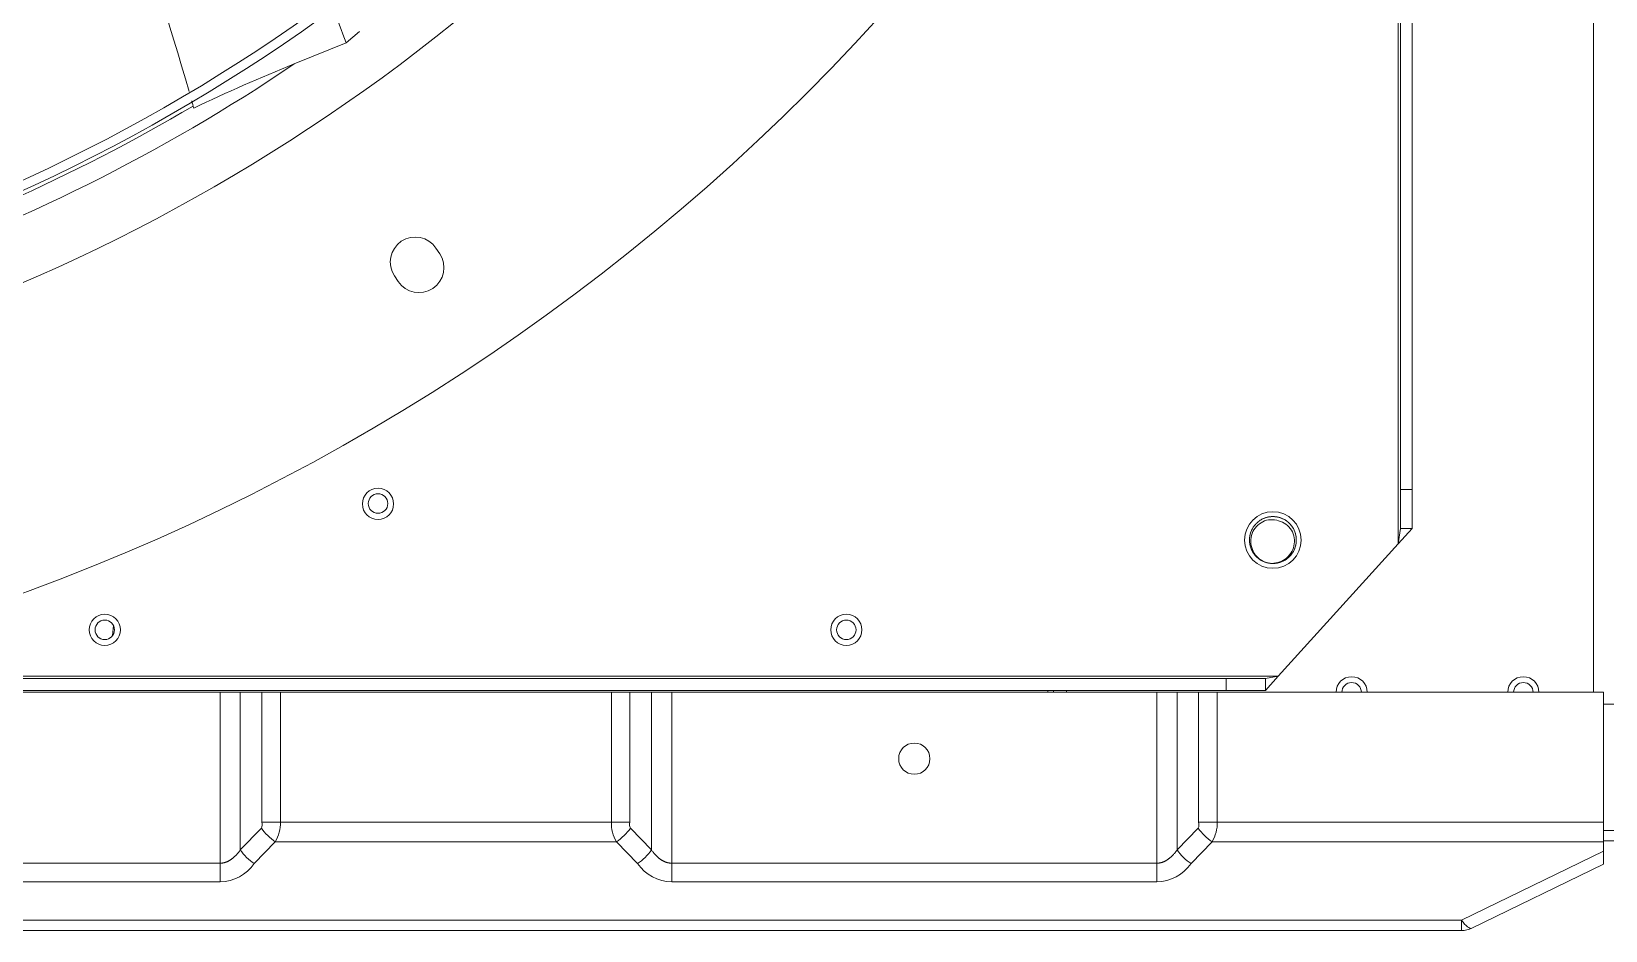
# Model space of a CAD drawing. Header units: millimetres. Extents: x 113490 to 142599, y -20467 to 115.
# Drawn here: x 123150.5 to 123553.7, y -11964.5 to -11734.3 of the extents above; entities that cross this region are included whole.
import ezdxf

# ---------------------------------------------------------------- set-up
doc = ezdxf.new("R2010")
doc.units = ezdxf.units.MM
doc.layers.add('DV3_0', color=7, linetype='Continuous')

msp = doc.modelspace()

# ---------------------------------------------------------------- linework, layer by layer
at = {"layer": 'DV3_0', "color": 7, "linetype": 'Continuous', "lineweight": 20}
for p, q in [((123550.64, -11903.49), (123550.64, -9745.49)), ((123500.64, -9845.59), (123500.64, -11865.47)), ((123469.84, -11899.39), (122449.6, -11899.39)), ((123198.8, -11903.49), (123198.8, -11947.25)), ((123203.96, -11903.49), (123203.96, -11943.87)), ((123209.49, -11903.49), (123209.49, -11936.74)), ((123214.26, -11903.49), (123214.26, -11936.74)), ((123299.02, -11903.49), (123299.02, -11936.74)), ((123303.79, -11903.49), (123303.79, -11936.74)), ((123309.31, -11903.49), (123309.31, -11943.87)), ((123314.48, -11903.49), (123314.48, -11947.25)), ((123412.31, -11903.49), (123412.31, -11902.99)), ((123415.63, -11903.49), (123415.63, -11902.99)), ((123438.8, -11903.49), (123438.8, -11947.25)), ((123443.96, -11903.49), (123443.96, -11943.87)), ((123449.49, -11936.74), (123449.49, -11903.49)), ((123454.26, -11936.74), (123454.26, -11903.49)), ((123209.49, -11936.74), (123214.26, -11936.74)), ((123299.02, -11936.74), (123214.26, -11936.74)), ((123299.02, -11936.74), (123303.79, -11936.74)), ((123454.26, -11936.74), (123449.49, -11936.74)), ((123553.24, -11936.74), (123454.26, -11936.74)), ((123209.35, -11938.28), (123203.96, -11943.87)), ((123303.93, -11938.28), (123309.31, -11943.87)), ((123443.96, -11943.87), (123449.35, -11938.28)), ((123556.24, -11938.89), (123553.24, -11938.89)), ((123212.93, -11941.77), (123207.54, -11947.36)), ((123300.35, -11941.77), (123212.93, -11941.77)), ((123300.35, -11941.77), (123305.73, -11947.36)), ((123447.54, -11947.36), (123452.93, -11941.77)), ((123553.24, -11941.77), (123452.93, -11941.77)), ((123516.86, -11961.85), (123553.24, -11944.18)), ((123198.8, -11947.25), (123074.48, -11947.25)), ((123198.8, -11947.25), (123198.8, -11952.04)), ((123314.48, -11947.25), (123438.8, -11947.25)), ((123314.48, -11952.04), (123314.48, -11947.25)), ((123438.8, -11952.04), (123438.8, -11947.25)), ((123198.8, -11952.04), (123074.48, -11952.04)), ((123314.48, -11952.04), (123438.8, -11952.04)), ((122487.24, -11961.85), (123516.86, -11961.85)), ((123516.86, -11964.49), (123516.86, -11961.85))]:
    msp.add_line(p, q, dxfattribs=at)
at = {"layer": 'DV3_0', "color": 7, "linetype": 'Continuous', "lineweight": 15}
for p, q in [((123501.24, -9857.26), (123501.24, -11851.51)), ((123504.24, -9857.26), (123504.24, -11851.51)), ((123231.12, -11737.2), (123234.53, -11734.26)), ((123217.78, -11742.58), (123231.12, -11737.2)), ((123255.04, -11791.17), (123254.09, -11789.76)), ((123243.45, -11796.87), (123244.4, -11798.28)), ((123501.24, -11851.51), (123504.24, -11851.51)), ((123501.24, -11861.51), (123501.24, -11851.51)), ((123504.24, -11851.51), (123504.24, -11861.51)), ((123500.64, -11865.47), (123504.24, -11861.51)), ((123500.64, -11865.47), (123501.24, -11861.51)), ((123504.24, -11861.51), (123501.24, -11861.51)), ((123500.64, -11865.47), (123469.84, -11899.39)), ((123171.45, -11886.34), (123171.25, -11888.97)), ((123456.58, -11899.99), (122462.67, -11899.99)), ((123456.58, -11902.99), (123456.58, -11899.99)), ((123456.58, -11899.99), (123466.58, -11899.99)), ((123466.58, -11902.99), (123469.84, -11899.39)), ((123466.58, -11899.99), (123469.84, -11899.39)), ((123466.58, -11899.99), (123466.58, -11902.99)), ((123456.58, -11902.99), (122462.67, -11902.99)), ((123198.8, -11903.49), (123074.48, -11903.49)), ((123203.96, -11903.49), (123198.8, -11903.49)), ((123203.96, -11903.49), (123209.49, -11903.49)), ((123214.26, -11903.49), (123209.49, -11903.49)), ((123214.26, -11903.49), (123299.02, -11903.49)), ((123303.79, -11903.49), (123299.02, -11903.49)), ((123303.79, -11903.49), (123309.31, -11903.49)), ((123314.48, -11903.49), (123309.31, -11903.49)), ((123438.8, -11903.49), (123314.48, -11903.49)), ((123410.84, -11902.99), (123410.84, -11903.49)), ((123443.96, -11903.49), (123438.8, -11903.49)), ((123443.96, -11903.49), (123449.49, -11903.49)), ((123454.26, -11903.49), (123449.49, -11903.49)), ((123454.26, -11903.49), (123553.24, -11903.49)), ((123466.58, -11902.99), (123456.58, -11902.99)), ((123553.24, -11903.49), (123553.24, -11936.74)), ((123556.24, -11906.49), (123553.24, -11906.49)), ((123553.24, -11941.77), (123553.24, -11936.74)), ((123556.24, -11941.49), (123553.24, -11941.49)), ((123553.24, -11941.77), (123553.24, -11944.18)), ((123553.24, -11947.49), (123553.24, -11944.18)), ((123519.48, -11963.89), (123553.24, -11947.49)), ((122487.24, -11964.49), (123516.86, -11964.49))]:
    msp.add_line(p, q, dxfattribs=at)
for centre, radius in [((123239.24, -11855.25), 4), ((123239.24, -11855.15), 2.5), ((123468.52, -11864.49), 7.25), ((123169.23, -11887.49), 4), ((123359.23, -11887.49), 4), ((123169.23, -11887.49), 2.5), ((123359.23, -11887.49), 2.5), ((123376.64, -11920.49), 4)]:
    msp.add_circle(centre, radius, dxfattribs=at)
for centre, radius, start, end in [((122959.24, -11359.99), 551.5, 285.4775, 344.5225), ((122352.06, -11989.01), 872.25, 15.92715, 23.15375), ((122959.24, -11359.99), 453.5, 225.9915, 315.56), ((122959.24, -11359.99), 456, 270, 315.5611), ((122959.24, -11359.99), 477.5, 226.9802, 313.0198), ((121434.86, -12419.24), 1921.39, 20.79191, 21.08376), ((123368.95, -12120.93), 407.44, 111.7801, 115.7369), ((122959.24, -11359.99), 457, 273.8842, 300.5991), ((122352.06, -11989.01), 872.25, 15.63642, 15.76533), ((123248.77, -11793.31), 6.4, 33.75, 213.75), ((123249.72, -11794.72), 6.4, 213.75, 33.75), ((123468.52, -11864.49), 6, 244.8963, 262.5227), ((123488.69, -11903.49), 4, 0, 180), ((123532.69, -11903.49), 4, 0, 180), ((123488.69, -11903.49), 2.5, 0, 180), ((123532.69, -11903.49), 2.5, 0, 180), ((123516.86, -11958.49), 6, 270, 295.9065)]:
    msp.add_arc(centre, radius, start, end, dxfattribs=at)
at = {"layer": 'DV3_0', "color": 7, "linetype": 'Continuous', "lineweight": 20}
for centre, radius, start, end in [((122959.24, -11359.99), 461.75, 273.7025, 304.0494), ((123207.7, -11937.36), 1.89, 330.7536, 19.0013), ((123204.93, -11936.97), 9.33, 329.0299, 1.4276), ((123308.35, -11936.97), 9.33, 178.5737, 210.9689), ((123305.58, -11937.36), 1.89, 161.0009, 209.2442), ((123447.7, -11937.36), 1.89, 330.7559, 18.9989), ((123444.93, -11936.97), 9.33, 329.0309, 1.4266), ((123198.55, -11941.05), 10.99, 271.315, 324.9259), ((123314.73, -11941.05), 10.99, 215.0741, 268.685), ((123438.55, -11941.05), 10.99, 271.315, 324.9258)]:
    msp.add_arc(centre, radius, start, end, dxfattribs=at)
at = {"layer": 'DV3_0', "color": 7, "linetype": 'Continuous', "lineweight": 15}
for centre, major_axis, start_param, end_param in [((123212.93, -11938.28), (-4.49, 4.33), 1.144952, 1.969202), ((123300.35, -11938.28), (-4.49, -4.33), 1.172391, 1.99664), ((123452.93, -11938.28), (4.49, -4.33), 4.286545, 5.110795), ((123207.54, -11943.87), (-4.49, 4.33), 1.144952, 1.969202), ((123305.73, -11943.87), (-4.49, -4.33), 1.172391, 1.99664), ((123447.54, -11943.87), (4.49, -4.33), 4.286545, 5.110795)]:
    msp.add_ellipse(centre, major_axis=major_axis, ratio=0.436952, start_param=start_param, end_param=end_param, dxfattribs=at)
at = {"layer": 'DV3_0', "color": 7, "linetype": 'Continuous', "lineweight": 20}
msp.add_ellipse((123516.86, -11958.49), major_axis=(-2.62, 5.4), ratio=0.282676, start_param=2.097861, end_param=3.141593, dxfattribs=at)
at = {"layer": 'DV3_0', "color": 7, "linetype": 'Continuous', "lineweight": 15}
msp.add_rational_spline([(123462.98, -11866.79), (123464.31, -11869.99), (123467.74, -11870.44), (123471.18, -11870.89), (123473.28, -11868.14), (123475.39, -11865.39), (123474.06, -11862.19), (123472.74, -11858.99), (123469.3, -11858.54), (123465.87, -11858.09), (123463.76, -11860.84), (123461.65, -11863.59), (123462.98, -11866.79), (123464.31, -11869.99), (123467.74, -11870.44), (123471.18, -11870.89), (123473.28, -11868.14), (123475.39, -11865.39), (123474.06, -11862.19), (123472.74, -11858.99), (123469.3, -11858.54), (123465.87, -11858.09), (123463.76, -11860.84), (123461.65, -11863.59), (123462.98, -11866.79), (123463.87, -11868.94), (123465.98, -11869.92)], [1, 0.866025403784, 1, 0.866025403784, 1, 0.866025403784, 1, 0.866025403784, 1, 0.866025403784, 1, 0.866025403784, 1, 0.866025403784, 1, 0.866025403784, 1, 0.866025403784, 1, 0.866025403784, 1, 0.866025403784, 1, 0.866025403784, 1, 0.90591222949, 0.943976505854], degree=2, knots=[0.94372108, 0.94372108, 0.94372108, 0.9481517, 0.9481517, 0.95258231, 0.95258231, 0.95701293, 0.95701293, 0.96144354, 0.96144354, 0.96587416, 0.96587416, 0.97030477, 0.97030477, 0.97473539, 0.97473539, 0.979166, 0.979166, 0.98359662, 0.98359662, 0.98802723, 0.98802723, 0.99245785, 0.99245785, 0.99688846, 0.99688846, 1, 1, 1], dxfattribs=at)
for points in [[(123465.98, -11869.92), (123464.74, -11869.27), (123463.77, -11868.18), (123462.73, -11865.59), (123462.71, -11864.12), (123463.69, -11861.52), (123464.68, -11860.4), (123467.17, -11859.2), (123468.66, -11859.1), (123469.99, -11859.57)], [(123469.99, -11859.57), (123471.35, -11859.89), (123472.54, -11860.78), (123473.97, -11863.14), (123474.2, -11864.61), (123473.62, -11867.31), (123472.8, -11868.54), (123470.55, -11870.17), (123469.13, -11870.56), (123467.74, -11870.44)]]:
    msp.add_open_spline(points, degree=3, knots=[0, 0, 0, 0, 0.25, 0.25, 0.5, 0.5, 0.75, 0.75, 1, 1, 1, 1], dxfattribs=at)
at = {"layer": 'DV3_0', "color": 7, "linetype": 'Continuous', "lineweight": 20}
for points, knots in [([(123203.96, -11943.87), (123203.9, -11943.97), (123203.76, -11944.15), (123203.56, -11944.41), (123203.37, -11944.65), (123203.17, -11944.88), (123202.98, -11945.09), (123202.79, -11945.28), (123202.6, -11945.47), (123202.42, -11945.64), (123202.24, -11945.8), (123202.06, -11945.95), (123201.89, -11946.09), (123201.72, -11946.21), (123201.55, -11946.33), (123201.38, -11946.44), (123201.22, -11946.54), (123201.06, -11946.64), (123200.9, -11946.72), (123200.74, -11946.8), (123200.58, -11946.87), (123200.43, -11946.93), (123200.28, -11946.99), (123200.12, -11947.04), (123199.97, -11947.09), (123199.83, -11947.13), (123199.68, -11947.16), (123199.53, -11947.19), (123199.38, -11947.21), (123199.24, -11947.23), (123199.09, -11947.24), (123198.95, -11947.25), (123198.85, -11947.25), (123198.8, -11947.25)], [0, 0, 0, 0, 0.049761, 0.097511, 0.143355, 0.187397, 0.229741, 0.27049, 0.309741, 0.347591, 0.384133, 0.419456, 0.453643, 0.486777, 0.518934, 0.550188, 0.580608, 0.610261, 0.63921, 0.667514, 0.695232, 0.722417, 0.749122, 0.775397, 0.801291, 0.826849, 0.852118, 0.87714, 0.901959, 0.926615, 0.951152, 0.975613, 1, 1, 1, 1]), ([(123309.31, -11943.87), (123309.38, -11943.97), (123309.51, -11944.15), (123309.71, -11944.41), (123309.91, -11944.65), (123310.11, -11944.88), (123310.3, -11945.09), (123310.49, -11945.28), (123310.68, -11945.47), (123310.86, -11945.64), (123311.04, -11945.8), (123311.22, -11945.95), (123311.39, -11946.09), (123311.56, -11946.21), (123311.73, -11946.33), (123311.9, -11946.44), (123312.06, -11946.54), (123312.22, -11946.64), (123312.38, -11946.72), (123312.54, -11946.8), (123312.7, -11946.87), (123312.85, -11946.93), (123313, -11946.99), (123313.15, -11947.04), (123313.3, -11947.09), (123313.45, -11947.13), (123313.6, -11947.16), (123313.75, -11947.19), (123313.9, -11947.21), (123314.04, -11947.23), (123314.19, -11947.24), (123314.33, -11947.25), (123314.43, -11947.25), (123314.48, -11947.25)], [0, 0, 0, 0, 0.049763, 0.097515, 0.143361, 0.187404, 0.22975, 0.270499, 0.309752, 0.347603, 0.384146, 0.419469, 0.453658, 0.486792, 0.51895, 0.550205, 0.580625, 0.610279, 0.639228, 0.667533, 0.695251, 0.722437, 0.749143, 0.775418, 0.801312, 0.826872, 0.852141, 0.877163, 0.901984, 0.926638, 0.951182, 0.975637, 1, 1, 1, 1]), ([(123438.8, -11947.25), (123438.85, -11947.25), (123438.95, -11947.25), (123439.09, -11947.24), (123439.24, -11947.23), (123439.38, -11947.21), (123439.53, -11947.19), (123439.68, -11947.16), (123439.83, -11947.13), (123439.97, -11947.09), (123440.12, -11947.04), (123440.28, -11946.99), (123440.43, -11946.93), (123440.58, -11946.87), (123440.74, -11946.8), (123440.9, -11946.72), (123441.06, -11946.64), (123441.22, -11946.54), (123441.38, -11946.44), (123441.55, -11946.33), (123441.72, -11946.21), (123441.89, -11946.09), (123442.06, -11945.95), (123442.24, -11945.8), (123442.42, -11945.64), (123442.6, -11945.47), (123442.79, -11945.29), (123442.98, -11945.09), (123443.17, -11944.88), (123443.37, -11944.65), (123443.56, -11944.41), (123443.76, -11944.15), (123443.9, -11943.97), (123443.96, -11943.87)], [0, 0, 0, 0, 0.024411, 0.048865, 0.073398, 0.098052, 0.122868, 0.147887, 0.173153, 0.198708, 0.224599, 0.250871, 0.277573, 0.304754, 0.332468, 0.360769, 0.389714, 0.419362, 0.449778, 0.481027, 0.51318, 0.546308, 0.58049, 0.615807, 0.652342, 0.690186, 0.729429, 0.77017, 0.812504, 0.856543, 0.902362, 0.950108, 1, 1, 1, 1])]:
    msp.add_open_spline(points, degree=3, knots=knots, dxfattribs=at)

doc.saveas('drawing.dxf')
